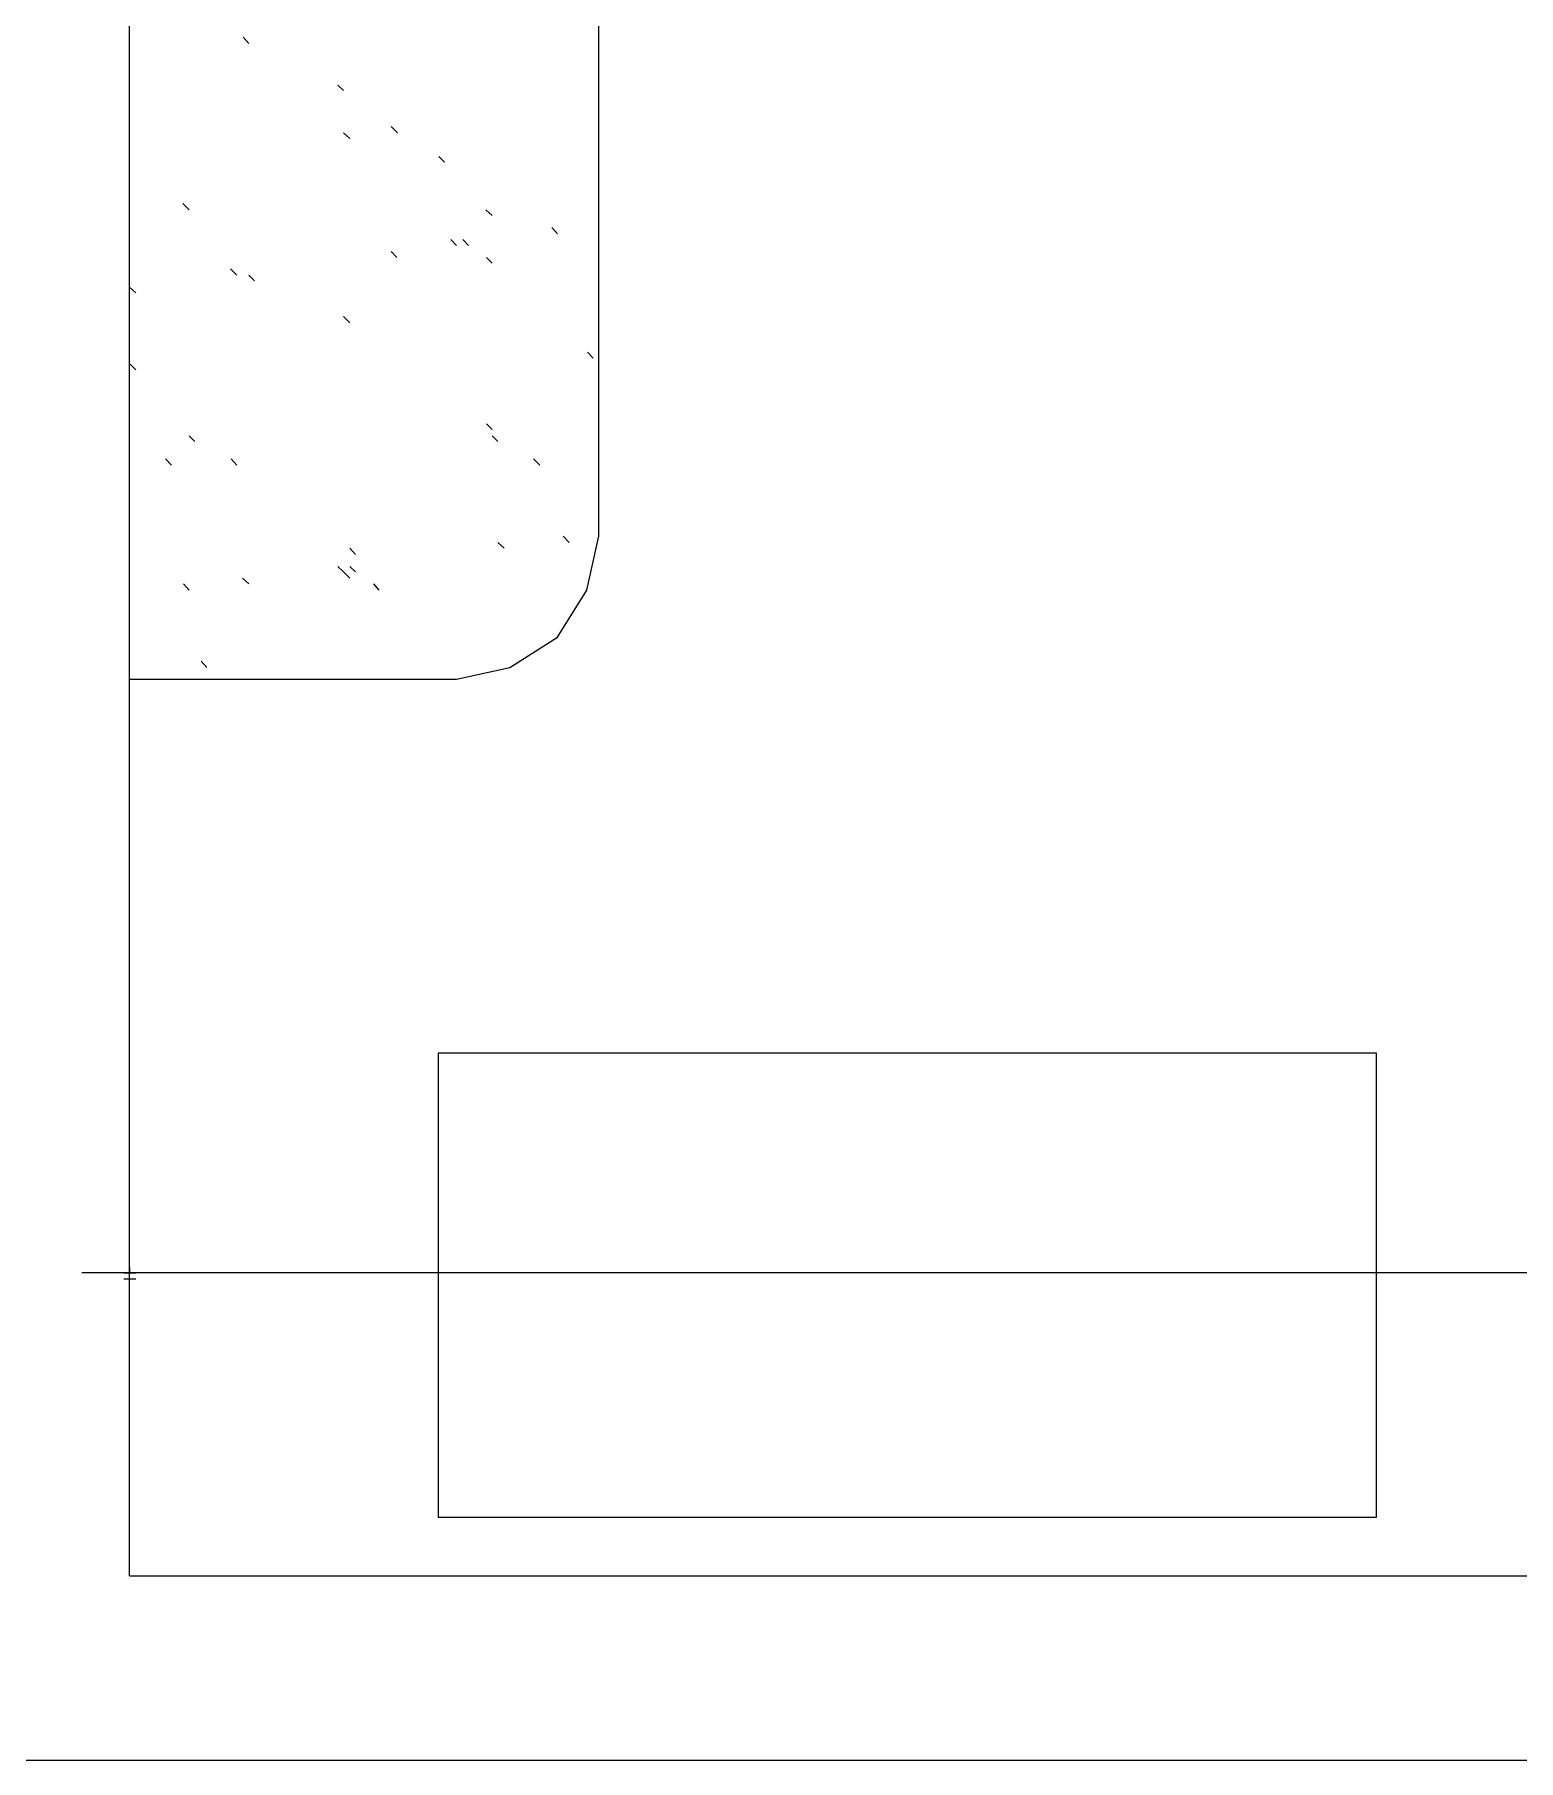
# Model space of a CAD drawing. Header units: millimetres. Extents: x -518.8 to -461.2, y 3.5 to 44.2.
# Drawn here: x -491.512 to -489.921, y 4.755 to 6.604 of the extents above; entities that cross this region are included whole.
import ezdxf

# ---------------------------------------------------------------- set-up
doc = ezdxf.new("R2010")
doc.units = ezdxf.units.MM
doc.header["$MEASUREMENT"] = 0
for name, color, linetype in [('10', 10, 'Continuous'), ('151', 151, 'Continuous'), ('16', 16, 'Continuous')]:
    doc.layers.add(name, color=color, linetype=linetype)

msp = doc.modelspace()

# ---------------------------------------------------------------- linework, layer by layer
at = {"layer": '10'}
for points in [[(-491.4098, 4.9526), (-491.4098, 8.8609)], [(-491.4098, 4.9526), (-489.882, 4.9526), (-489.882, 4.9526), (-489.882, 4.7548), (-489.882, 4.7548), (-492.6128, 4.7548)]]:
    msp.add_lwpolyline(points, dxfattribs=at)
at = {"layer": '151'}
for points in [[(-490.9068, 6.0669), (-490.9068, 8.2436)], [(-491.282, 6.5947), (-491.288, 6.6015)], [(-491.1805, 6.5443), (-491.1865, 6.5503)], [(-491.1737, 6.4932), (-491.1805, 6.4992)], [(-491.1226, 6.4992), (-491.1293, 6.506)], [(-491.0722, 6.4676), (-491.0782, 6.4736)], [(-491.3459, 6.4165), (-491.3527, 6.4233)], [(-491.0211, 6.4105), (-491.0278, 6.4165)], [(-491.0594, 6.3782), (-491.0654, 6.3849)], [(-491.0466, 6.3782), (-491.0527, 6.3849)], [(-490.9511, 6.3909), (-490.9572, 6.3977)], [(-491.1233, 6.3654), (-491.1293, 6.3721)], [(-491.0211, 6.3594), (-491.0271, 6.3654)], [(-491.2948, 6.3466), (-491.3015, 6.3533)], [(-491.276, 6.3406), (-491.282, 6.3466)], [(-491.403, 6.3278), (-491.4098, 6.3338)], [(-491.1737, 6.2954), (-491.1805, 6.3022)], [(-490.9128, 6.2578), (-490.9188, 6.2639)], [(-491.403, 6.2451), (-491.409, 6.2511)], [(-491.0211, 6.1812), (-491.0271, 6.1872)], [(-491.3399, 6.1684), (-491.3459, 6.1744)], [(-491.0151, 6.1684), (-491.0211, 6.1744)], [(-491.3647, 6.1428), (-491.3714, 6.1496)], [(-491.2948, 6.1428), (-491.3008, 6.1496)], [(-490.9699, 6.1428), (-490.9767, 6.1496)], [(-491.0594, 5.9135), (-491.0023, 5.9263), (-490.9511, 5.9586), (-490.9196, 6.009), (-490.9068, 6.0669)], [(-490.9384, 6.0601), (-490.9451, 6.0669)], [(-491.1677, 6.0473), (-491.1737, 6.0541)], [(-491.0083, 6.0541), (-491.0151, 6.0601)], [(-491.1805, 6.0285), (-491.1865, 6.0345)], [(-491.1677, 6.0285), (-491.1737, 6.0345)], [(-491.3459, 6.009), (-491.3519, 6.0157)], [(-491.282, 6.0157), (-491.2887, 6.0218)], [(-491.1737, 6.0218), (-491.1805, 6.0285)], [(-491.1421, 6.009), (-491.1481, 6.0157)], [(-491.3271, 5.9263), (-491.3331, 5.933)], [(-491.4098, 5.9135), (-491.0594, 5.9135)], [(-490.073, 5.0157), (-490.073, 5.5127), (-491.079, 5.5127), (-491.079, 5.0157), (-490.073, 5.0157)]]:
    msp.add_lwpolyline(points, dxfattribs=at)
at = {"layer": '16'}
for points in [[(-491.4098, 5.0037), (-491.4098, 5.3278)], [(-486.2978, 5.2774), (-491.4609, 5.2774)], [(-491.4158, 5.2774), (-491.4098, 5.2774)], [(-491.4098, 5.2834), (-491.4098, 5.2774), (-491.4098, 5.2834)], [(-491.4098, 5.2774), (-491.403, 5.2774)], [(-491.403, 5.2706), (-491.4098, 5.2706), (-491.4098, 5.2706), (-491.4098, 5.2706), (-491.4098, 5.2706), (-491.4158, 5.2706)]]:
    msp.add_lwpolyline(points, dxfattribs=at)

doc.saveas('drawing.dxf')
